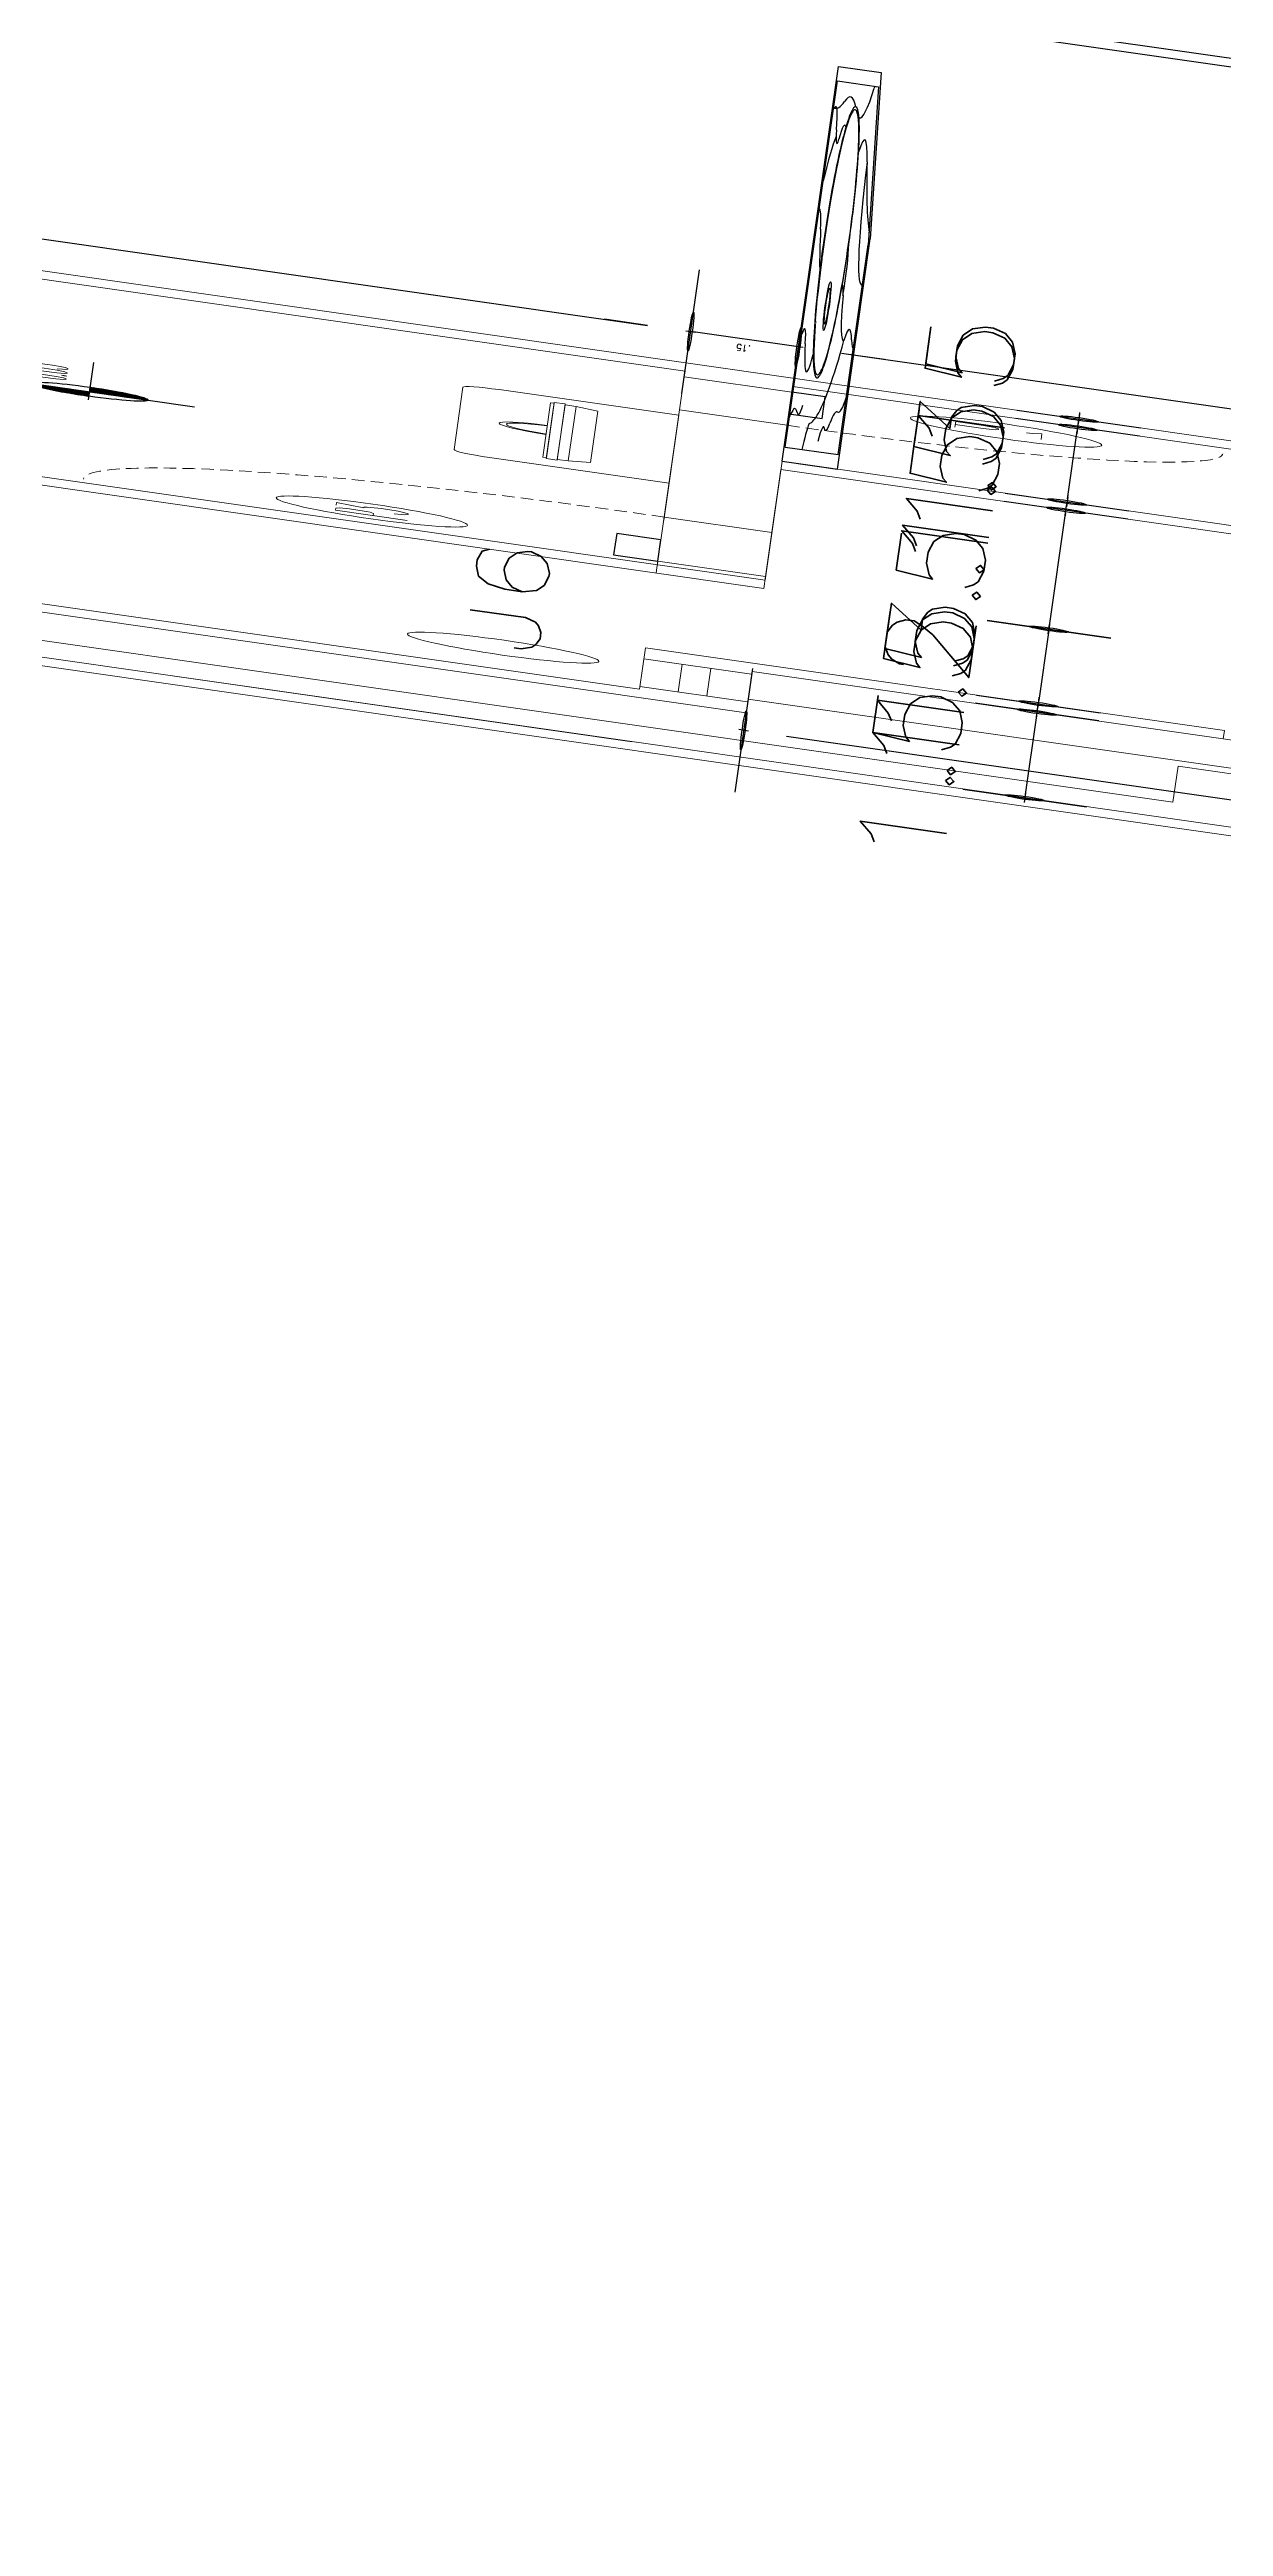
# Model space of a CAD drawing. Header units: millimetres. Extents: x -361192058 to 101130107379, y -14071650034 to 19218552450.
# Drawn here: x -131885 to -131788.9, y 44821.1 to 45024 of the extents above; entities that cross this region are included whole.
import ezdxf
from ezdxf.enums import TextEntityAlignment as Align

# ---------------------------------------------------------------- set-up
doc = ezdxf.new("R2010")
doc.units = ezdxf.units.MM
doc.header["$LTSCALE"] = 0.5
doc.linetypes.add('HIDDEN2', pattern=[0.1875, 0.125, -0.0625])
for name, color, linetype in [('02', 2, 'Continuous'), ('ARCO', 7, 'HIDDEN2'), ('DIVERSOS', 4, 'Continuous'), ('ESQUADRIA', 3, 'Continuous'), ('ESQUADRIAS', 3, 'Continuous'), ('MOBIL-I', 251, 'Continuous'), ('parede', 2, 'Continuous'), ('PISO', 8, 'Continuous'), ('TXT_0', 7, 'Continuous'), ('TXT_1', 3, 'Continuous')]:
    doc.layers.add(name, color=color, linetype=linetype)
doc.styles.add('ADITIVOCAD', font='ROMANS.shx')
doc.styles.get("Standard").update_dxf_attribs({"font": 'txt.shx', "height": 0.12})
doc.dimstyles.new('ESCALA50', dxfattribs={"dimtxt": 0.1, "dimasz": 0.06, "dimexe": 0.18, "dimexo": 0.06, "dimgap": 0.1, "dimtad": 1, "dimzin": 4, "dimdsep": 46, "dimtxsty": 'Standard', "dimblk1": 'BOLA', "dimblk2": 'BOLA', "dimsah": 1, "dimcen": -0.06, "dimse1": 1, "dimse2": 1, "dimclrd": 7, "dimclrt": 3, "dimadec": 0, "dimazin": 0, "dimtfac": 1, "dimtix": 1, "dimtmove": 0, "dimatfit": 3, "dimldrblk": 'BOLA', "dimfxl": 0, "dimtolj": 1, "dimtzin": 4, "dimarcsym": 0})
picture_1 = doc.add_image_def('image2.jpg', size_in_pixel=(290, 928))

# ---------------------------------------------------------------- blocks, each defined once
blk = doc.blocks.new('ADC_PE_AB1')
blk.add_lwpolyline([(0, -0.03), (1, -0.03), (1, 0), (0, 0)], close=True)
at = {"flags": 8}
blk.add_attdef('$PORTA', text='', height=0.09, dxfattribs=at).set_placement((0.5, -0.1569), align=Align.MIDDLE)
blk = doc.blocks.new('ADC_LAV_05')
for p, q in [((0, 0), (0, 0.55)), ((0, 0.55), (0.7704, 0.55)), ((0.7704, 0.55), (1, 0.3206)), ((0.02, 0.53), (0.7621, 0.53)), ((0.02, 0.02), (0.02, 0.53)), ((0.7621, 0.53), (0.98, 0.3123)), ((0.98, 0.02), (0.98, 0.3123)), ((1, 0), (1, 0.3206)), ((0, 0), (1, 0)), ((0.02, 0.02), (0.98, 0.02))]:
    blk.add_line(p, q)
for points in [[(0.4062, 0.1206, 0.083485), (0.4944, 0.1354, 0.090959), (0.566, 0.1759, 0.104004), (0.6157, 0.239, 0.115577), (0.6322, 0.3095, 0.115577), (0.6157, 0.38, 0.104004), (0.566, 0.443, 0.090959), (0.4944, 0.4835, 0.083485), (0.4062, 0.4983, 0.083485), (0.3179, 0.4835, 0.090959), (0.2463, 0.443, 0.104004), (0.1966, 0.38, 0.115577), (0.1801, 0.3095, 0.115577), (0.1966, 0.239, 0.104004), (0.2463, 0.1759, 0.090959), (0.3179, 0.1354, 0.083485)], [(0.4062, 0.1248, 0.083485), (0.493, 0.1394, 0.090959), (0.5633, 0.1791, 0.104004), (0.6119, 0.2408, 0.115577), (0.628, 0.3095, 0.115577), (0.6119, 0.3781, 0.104004), (0.5633, 0.4398, 0.090959), (0.493, 0.4795, 0.083485), (0.4062, 0.4941, 0.083485), (0.3193, 0.4795, 0.090959), (0.249, 0.4398, 0.104004), (0.2004, 0.3781, 0.115577), (0.1843, 0.3095, 0.115577), (0.2004, 0.2408, 0.104004), (0.249, 0.1791, 0.090959), (0.3193, 0.1394, 0.083485)]]:
    blk.add_lwpolyline(points, format="xyb", close=True)
for radius in [0.0339, 0.025]:
    blk.add_circle((0.4055, 0.2206), radius)
for centre, radius, start, end in [((0.4995, 0.9177), 0.4342, 269.3247, 295.8903), ((0.76, 0.3809), 0.1624, 113.3641, 115.8903), ((0.0559, 1.3962), 0.9039, 267.7229, 278.9638), ((0.0552, 0.402), 0.0926, 41.3487, 101.8141), ((0.2875, -0.0718), 0.5823, 78.2401, 98.9638), ((0.2201, 0.1636), 0.3026, 106.3243, 131.3792), ((0.1665, 0.4999), 0.0556, 221.3487, 297.4318), ((0.2605, 0.3465), 0.1245, 78.9955, 123.3333), ((0.6508, 0.2793), 0.1756, 56.1908, 116.2902), ((1.1381, 1.007), 0.7001, 236.1908, 255.5369), ((0.9639, 0.4778), 0.2217, 193.7216, 269.9715), ((0.0206, 0.2349), 0.1168, 49.9343, 90.2724), ((0.3586, 0.6369), 0.4085, 229.9343, 244.0853), ((0.5983, 0.255), 0.0641, 344.5869, 58.1135), ((0.6184, 0.1896), 0.0639, 49.2661, 86.8336), ((0.7799, 0.3241), 0.1475, 215.7175, 274.1895), ((0.0641, 0.1144), 0.0713, 44.7702, 118.1843), ((0.363, 0.8774), 0.8206, 280.1922, 301.4107), ((0.8604, 0.032), 0.1609, 66.126, 115.6626), ((0.9822, 0.3072), 0.1401, 246.126, 269.1113), ((0.2056, 0.2549), 0.1281, 224.7702, 306.3582), ((0.0957, -0.1456), 0.22, 78.1029, 106.3843), ((0.1688, 0.2014), 0.1346, 258.1029, 296.1994), ((0.3613, 0.8866), 0.83, 271.4321, 280.1922), ((0.8511, -0.2259), 0.3042, 87.8834, 109.2677), ((0.8722, 0.3475), 0.2696, 267.8834, 293.5615), ((-0.0155, 0.2328), 0.1744, 281.75, 286.3843), ((0.4585, -0.1421), 0.2131, 111.0015, 130.4729), ((0.6495, -0.0622), 0.1173, 74.3079, 124.9939), ((0.688, 0.2406), 0.19, 267.9474, 289.2677)]:
    blk.add_arc(centre, radius, start, end)
for points in [[(0.3035, 0.4779), (0.2965, 0.4664), (0.3178, 0.4833), (0.3049, 0.4731)], [(0.2433, 0.4404), (0.2513, 0.4271), (0.2584, 0.4524), (0.2647, 0.4406)], [(0.2584, 0.4524), (0.2647, 0.4406), (0.2777, 0.465), (0.2797, 0.4531)], [(0.2777, 0.465), (0.2797, 0.4531), (0.2886, 0.471), (0.2899, 0.4611)], [(0.2886, 0.471), (0.2899, 0.4611), (0.3035, 0.4779), (0.2965, 0.4664)], [(0.2049, 0.3949), (0.2213, 0.3828), (0.2176, 0.4133), (0.2336, 0.4041)], [(0.2176, 0.4133), (0.2336, 0.4041), (0.231, 0.4287), (0.2403, 0.4137)], [(0.231, 0.4287), (0.2403, 0.4137), (0.2433, 0.4404), (0.2513, 0.4271)], [(0.19, 0.3646), (0.2108, 0.3551), (0.1966, 0.38), (0.2152, 0.3688)], [(0.1966, 0.38), (0.2152, 0.3688), (0.2049, 0.3949), (0.2213, 0.3828)], [(0.1821, 0.3345), (0.2054, 0.3236), (0.1859, 0.352), (0.2075, 0.3406)], [(0.1859, 0.352), (0.2075, 0.3406), (0.19, 0.3646), (0.2108, 0.3551)], [(0.1801, 0.311), (0.2052, 0.3059), (0.1808, 0.324), (0.205, 0.3144)], [(0.1806, 0.2975), (0.2057, 0.2976), (0.1801, 0.311), (0.2052, 0.3059)], [(0.1808, 0.324), (0.205, 0.3144), (0.1821, 0.3345), (0.2054, 0.3236)], [(0.1813, 0.2898), (0.2072, 0.2867), (0.1806, 0.2975), (0.2057, 0.2976)], [(0.1847, 0.2717), (0.2109, 0.2698), (0.1816, 0.2882), (0.2076, 0.2844)], [(0.1894, 0.2561), (0.2133, 0.2622), (0.1847, 0.2717), (0.2109, 0.2698)], [(0.1979, 0.2364), (0.216, 0.2547), (0.1894, 0.2561), (0.2133, 0.2622)], [(0.2064, 0.2215), (0.2209, 0.2436), (0.1979, 0.2364), (0.216, 0.2547)], [(0.2176, 0.2056), (0.222, 0.2413), (0.2064, 0.2215), (0.2209, 0.2436)], [(0.2303, 0.1909), (0.2314, 0.2247), (0.2176, 0.2056), (0.222, 0.2413)], [(0.2433, 0.1785), (0.2403, 0.2118), (0.2303, 0.1909), (0.2314, 0.2247)], [(0.2571, 0.1674), (0.2482, 0.202), (0.2433, 0.1785), (0.2403, 0.2118)], [(0.2632, 0.1631), (0.2567, 0.1927), (0.2571, 0.1674), (0.2482, 0.202)], [(0.2742, 0.156), (0.2627, 0.1868), (0.2632, 0.1631), (0.2567, 0.1927)], [(0.2851, 0.1498), (0.2729, 0.1778), (0.2742, 0.156), (0.2627, 0.1868)], [(0.2956, 0.1445), (0.2839, 0.1687), (0.2851, 0.1498), (0.2729, 0.1778)], [(0.3256, 0.1339), (0.2928, 0.1613), (0.2956, 0.1445), (0.2839, 0.1687)], [(0.2966, 0.144), (0.3256, 0.1339), (0.2964, 0.1441), (0.3254, 0.133)], [(0.2964, 0.1441), (0.3254, 0.133), (0.3256, 0.1339), (0.3279, 0.1322)]]:
    blk.add_solid(points)
blk = doc.blocks.new('Adc_nivelpl')
h = blk.add_hatch()
h.set_pattern_fill('_U', color=256, scale=0.005, angle=45, style=0, double=1)
h.set_pattern_definition([(45, (-5.8772514, -3.5161936), (-0.003535534, 0.003535534), []), (135, (-5.8772514, -3.5161936), (-0.003535534, -0.003535534), [])])
h.paths.add_polyline_path([(0.1954, -0.0865, 0.414214), (0.0865, -0.1954), (0.1954, -0.1954)])
h.paths.add_polyline_path([(0.1954, -0.1954), (0.1954, -0.3043, 0.414214), (0.3043, -0.1954)])
for p, q in [((0.1954, 0), (0.1954, -0.3908)), ((0.8958, -0.1954), (0, -0.1954))]:
    blk.add_line(p, q)
blk.add_circle((0.1954, -0.1954), 0.1089)
at = {"flags": 8}
blk.add_attdef('NIVEL', (0.3642, -0.1501), '', height=0.1, dxfattribs=at)
blk = doc.blocks.new('BOLA')
for p, q in [((0, -1.435), (0, 1.435)), ((-1.435, 0), (1.435, 0))]:
    blk.add_line(p, q)
blk.add_circle((0, 0), 0.452)
blk = doc.blocks.new('*D1830')
at = {"layer": 'Defpoints', "color": 0, "lineweight": 30, "transparency": 16777216}
for p in [(5016.6876, 2388.6986), (5016.6876, 2384.2986), (5017.4052, 2384.2986)]:
    blk.add_point(p, dxfattribs=at)
at = {"layer": 'DIVERSOS', "color": 7, "lineweight": -2, "transparency": 16777216}
blk.add_line((5017.4052, 2388.6386), (5017.4052, 2384.3586), dxfattribs=at)
at = {"layer": 'DIVERSOS', "color": 7, "lineweight": -2, "transparency": 16777216, "xscale": 0.06, "yscale": 0.06, "zscale": 0.06}
for p, rotation in [((5017.4052, 2388.6986), 90), ((5017.4052, 2384.2986), 270)]:
    blk.add_blockref('BOLA', p, dxfattribs=dict(at, rotation=rotation))
at = {"layer": 'DIVERSOS', "color": 3, "lineweight": 18, "transparency": 16777216, "insert": (5017.2452, 2386.4986), "char_height": 0.12, "attachment_point": 5, "rotation": 90}
blk.add_mtext('\\A1;4.40', dxfattribs=at)
blk = doc.blocks.new('*D1790')
at = {"layer": 'Defpoints', "color": 0, "lineweight": 30, "transparency": 16777216}
for p in [(5014.9641, 2384.2986), (5017.4052, 2384.2986), (5016.6876, 2384.1486)]:
    blk.add_point(p, dxfattribs=at)
at = {"layer": 'DIVERSOS', "color": 7, "lineweight": -2, "transparency": 16777216}
for p, q in [((5017.4052, 2384.3586), (5017.4052, 2384.4186)), ((5017.4052, 2384.1486), (5017.4052, 2384.2986)), ((5017.4052, 2384.0886), (5017.4052, 2384.0286))]:
    blk.add_line(p, q, dxfattribs=at)
at = {"layer": 'DIVERSOS', "color": 7, "lineweight": -2, "transparency": 16777216, "xscale": 0.06, "yscale": 0.06, "zscale": 0.06}
for p, rotation in [((5017.4052, 2384.2986), 270), ((5017.4052, 2384.1486), 90)]:
    blk.add_blockref('BOLA', p, dxfattribs=dict(at, rotation=rotation))
at = {"layer": 'DIVERSOS', "color": 3, "lineweight": 18, "transparency": 16777216, "insert": (5017.2452, 2384.2236), "char_height": 0.12, "attachment_point": 5, "rotation": 90}
blk.add_mtext('\\A1;.15', dxfattribs=at)
blk = doc.blocks.new('*D1791')
at = {"layer": 'Defpoints', "color": 0, "lineweight": 30, "transparency": 16777216}
for p in [(5016.6876, 2384.1486), (5016.6876, 2381.7986), (5017.4052, 2381.7986)]:
    blk.add_point(p, dxfattribs=at)
at = {"layer": 'DIVERSOS', "color": 7, "lineweight": -2, "transparency": 16777216}
blk.add_line((5017.4052, 2384.0886), (5017.4052, 2381.8586), dxfattribs=at)
at = {"layer": 'DIVERSOS', "color": 7, "lineweight": -2, "transparency": 16777216, "xscale": 0.06, "yscale": 0.06, "zscale": 0.06}
for p, rotation in [((5017.4052, 2384.1486), 90), ((5017.4052, 2381.7986), 270)]:
    blk.add_blockref('BOLA', p, dxfattribs=dict(at, rotation=rotation))
at = {"layer": 'DIVERSOS', "color": 3, "lineweight": 18, "transparency": 16777216, "insert": (5017.2452, 2382.9736), "char_height": 0.12, "attachment_point": 5, "rotation": 90}
blk.add_mtext('\\A1;2.35', dxfattribs=at)
blk = doc.blocks.new('*D1848')
at = {"layer": 'Defpoints', "color": 0, "lineweight": 30, "transparency": 16777216}
for p in [(5009.9876, 2384.9486), (5011.5376, 2384.1486), (5009.9876, 2383.7516)]:
    blk.add_point(p, dxfattribs=at)
at = {"layer": 'DIVERSOS', "color": 7, "lineweight": -2, "transparency": 16777216}
blk.add_line((5011.4776, 2383.7516), (5010.0476, 2383.7516), dxfattribs=at)
at = {"layer": 'DIVERSOS', "color": 7, "lineweight": -2, "transparency": 16777216, "xscale": 0.06, "yscale": 0.06, "zscale": 0.06, "rotation": 180}
blk.add_blockref('BOLA', (5009.9876, 2383.7516), dxfattribs=at)
at = {"layer": 'DIVERSOS', "color": 7, "lineweight": -2, "transparency": 16777216, "xscale": 0.06, "yscale": 0.06, "zscale": 0.06}
blk.add_blockref('BOLA', (5011.5376, 2383.7516), dxfattribs=at)
at = {"layer": 'DIVERSOS', "color": 3, "lineweight": 18, "transparency": 16777216, "insert": (5010.7626, 2383.9116), "char_height": 0.12, "attachment_point": 5}
blk.add_mtext('\\A1;1.55', dxfattribs=at)
blk = doc.blocks.new('*D1849')
at = {"layer": 'Defpoints', "color": 0, "lineweight": 30, "transparency": 16777216}
for p in [(5011.5376, 2383.7516), (5011.6876, 2383.7516), (5011.6876, 2383.7516)]:
    blk.add_point(p, dxfattribs=at)
at = {"layer": 'DIVERSOS', "color": 7, "lineweight": -2, "transparency": 16777216}
for p, q in [((5011.4776, 2383.7516), (5011.4176, 2383.7516)), ((5011.5376, 2383.7516), (5011.6876, 2383.7516)), ((5011.7476, 2383.7516), (5011.8076, 2383.7516))]:
    blk.add_line(p, q, dxfattribs=at)
at = {"layer": 'DIVERSOS', "color": 7, "lineweight": -2, "transparency": 16777216, "xscale": 0.06, "yscale": 0.06, "zscale": 0.06}
blk.add_blockref('BOLA', (5011.5376, 2383.7516), dxfattribs=at)
at = {"layer": 'DIVERSOS', "color": 7, "lineweight": -2, "transparency": 16777216, "xscale": 0.06, "yscale": 0.06, "zscale": 0.06, "rotation": 180}
blk.add_blockref('BOLA', (5011.6876, 2383.7516), dxfattribs=at)
at = {"layer": 'DIVERSOS', "color": 3, "lineweight": 18, "transparency": 16777216, "insert": (5011.6126, 2383.9116), "char_height": 0.12, "attachment_point": 5}
blk.add_mtext('\\A1;.15', dxfattribs=at)
blk = doc.blocks.new('*D1796')
at = {"layer": 'Defpoints', "color": 0, "lineweight": 30, "transparency": 16777216}
for p in [(5011.6876, 2384.1486), (5013.0376, 2384.1486), (5011.6876, 2383.7516)]:
    blk.add_point(p, dxfattribs=at)
at = {"layer": 'DIVERSOS', "color": 7, "lineweight": -2, "transparency": 16777216}
blk.add_line((5012.9776, 2383.7516), (5011.7476, 2383.7516), dxfattribs=at)
at = {"layer": 'DIVERSOS', "color": 7, "lineweight": -2, "transparency": 16777216, "xscale": 0.06, "yscale": 0.06, "zscale": 0.06, "rotation": 180}
blk.add_blockref('BOLA', (5011.6876, 2383.7516), dxfattribs=at)
at = {"layer": 'DIVERSOS', "color": 7, "lineweight": -2, "transparency": 16777216, "xscale": 0.06, "yscale": 0.06, "zscale": 0.06}
blk.add_blockref('BOLA', (5013.0376, 2383.7516), dxfattribs=at)
at = {"layer": 'DIVERSOS', "color": 3, "lineweight": 18, "transparency": 16777216, "insert": (5012.3626, 2383.9116), "char_height": 0.12, "attachment_point": 5}
blk.add_mtext('\\A1;1.35', dxfattribs=at)
blk = doc.blocks.new('*D1850')
at = {"layer": 'Defpoints', "color": 0, "lineweight": 30, "transparency": 16777216}
for p in [(5013.0376, 2384.1486), (5015.1876, 2384.1486), (5015.1876, 2383.7516)]:
    blk.add_point(p, dxfattribs=at)
at = {"layer": 'DIVERSOS', "color": 7, "lineweight": -2, "transparency": 16777216}
blk.add_line((5013.0976, 2383.7516), (5015.1276, 2383.7516), dxfattribs=at)
at = {"layer": 'DIVERSOS', "color": 7, "lineweight": -2, "transparency": 16777216, "xscale": 0.06, "yscale": 0.06, "zscale": 0.06, "rotation": 180}
blk.add_blockref('BOLA', (5013.0376, 2383.7516), dxfattribs=at)
at = {"layer": 'DIVERSOS', "color": 7, "lineweight": -2, "transparency": 16777216, "xscale": 0.06, "yscale": 0.06, "zscale": 0.06}
blk.add_blockref('BOLA', (5015.1876, 2383.7516), dxfattribs=at)
at = {"layer": 'DIVERSOS', "color": 3, "lineweight": 18, "transparency": 16777216, "insert": (5014.1126, 2383.9116), "char_height": 0.12, "attachment_point": 5}
blk.add_mtext('\\A1;2.15', dxfattribs=at)
blk = doc.blocks.new('*D1852')
at = {"layer": 'Defpoints', "color": 0, "lineweight": 30, "transparency": 16777216}
for p in [(5010.4713, 2384.1486), (5011.5376, 2384.1486), (5011.5376, 2377.9986)]:
    blk.add_point(p, dxfattribs=at)
at = {"layer": 'DIVERSOS', "color": 7, "lineweight": -2, "transparency": 16777216}
blk.add_line((5010.4713, 2378.0586), (5010.4713, 2384.0886), dxfattribs=at)
at = {"layer": 'DIVERSOS', "color": 7, "lineweight": -2, "transparency": 16777216, "xscale": 0.06, "yscale": 0.06, "zscale": 0.06}
for p, rotation in [((5010.4713, 2384.1486), 90), ((5010.4713, 2377.9986), 270)]:
    blk.add_blockref('BOLA', p, dxfattribs=dict(at, rotation=rotation))
at = {"layer": 'DIVERSOS', "color": 3, "lineweight": 18, "transparency": 16777216, "insert": (5010.3113, 2381.0736), "char_height": 0.12, "attachment_point": 5, "rotation": 90}
blk.add_mtext('\\A1;6.15', dxfattribs=at)
blk = doc.blocks.new('*D1806')
at = {"layer": '02', "color": 7, "lineweight": -2, "transparency": 16777216}
blk.add_line((5015.3976, 2383.7516), (5016.6276, 2383.7516), dxfattribs=at)
at = {"layer": 'Defpoints', "color": 0, "lineweight": 30, "transparency": 16777216}
for p in [(5016.6876, 2383.7516), (5015.3376, 2381.8339), (5016.6876, 2381.8339)]:
    blk.add_point(p, dxfattribs=at)
at = {"layer": '02', "color": 7, "lineweight": -2, "transparency": 16777216, "xscale": 0.06, "yscale": 0.06, "zscale": 0.06, "rotation": 180}
blk.add_blockref('BOLA', (5015.3376, 2383.7516), dxfattribs=at)
at = {"layer": '02', "color": 7, "lineweight": -2, "transparency": 16777216, "xscale": 0.06, "yscale": 0.06, "zscale": 0.06}
blk.add_blockref('BOLA', (5016.6876, 2383.7516), dxfattribs=at)
at = {"layer": '02', "color": 3, "transparency": 16777216, "insert": (5016.0126, 2383.9116), "char_height": 0.12, "attachment_point": 5}
blk.add_mtext('\\A1;1.35', dxfattribs=at)
blk = doc.blocks.new('*D1807')
at = {"layer": '02', "color": 7, "lineweight": -2, "transparency": 16777216}
for p, q in [((5015.1276, 2383.7516), (5015.0676, 2383.7516)), ((5015.1876, 2383.7516), (5015.3376, 2383.7516)), ((5015.3976, 2383.7516), (5015.4576, 2383.7516))]:
    blk.add_line(p, q, dxfattribs=at)
at = {"layer": 'Defpoints', "color": 0, "lineweight": 30, "transparency": 16777216}
for p in [(5015.1876, 2383.7516), (5015.3376, 2383.7516), (5015.3376, 2383.7516)]:
    blk.add_point(p, dxfattribs=at)
at = {"layer": '02', "color": 7, "lineweight": -2, "transparency": 16777216, "xscale": 0.06, "yscale": 0.06, "zscale": 0.06}
blk.add_blockref('BOLA', (5015.1876, 2383.7516), dxfattribs=at)
at = {"layer": '02', "color": 7, "lineweight": -2, "transparency": 16777216, "xscale": 0.06, "yscale": 0.06, "zscale": 0.06, "rotation": 180}
blk.add_blockref('BOLA', (5015.3376, 2383.7516), dxfattribs=at)
at = {"layer": '02', "color": 3, "transparency": 16777216, "insert": (5015.2626, 2383.9116), "char_height": 0.12, "attachment_point": 5}
blk.add_mtext('\\A1;.15', dxfattribs=at)
blk = doc.blocks.new('*D1808')
at = {"layer": '02', "color": 7, "lineweight": -2, "transparency": 16777216}
for p, q in [((5016.6276, 2383.7516), (5016.5676, 2383.7516)), ((5016.6876, 2383.7516), (5016.8376, 2383.7516)), ((5016.8976, 2383.7516), (5016.9576, 2383.7516))]:
    blk.add_line(p, q, dxfattribs=at)
at = {"layer": 'Defpoints', "color": 0, "lineweight": 30, "transparency": 16777216}
for p in [(5016.6876, 2383.7516), (5016.8376, 2383.7516), (5016.8376, 2383.7516)]:
    blk.add_point(p, dxfattribs=at)
at = {"layer": '02', "color": 7, "lineweight": -2, "transparency": 16777216, "xscale": 0.06, "yscale": 0.06, "zscale": 0.06}
blk.add_blockref('BOLA', (5016.6876, 2383.7516), dxfattribs=at)
at = {"layer": '02', "color": 7, "lineweight": -2, "transparency": 16777216, "xscale": 0.06, "yscale": 0.06, "zscale": 0.06, "rotation": 180}
blk.add_blockref('BOLA', (5016.8376, 2383.7516), dxfattribs=at)
at = {"layer": '02', "color": 3, "transparency": 16777216, "insert": (5016.7626, 2383.9116), "char_height": 0.12, "attachment_point": 5}
blk.add_mtext('\\A1;.15', dxfattribs=at)
blk = doc.blocks.new('APROVADO QUADRA 21.2 MBVII')
at = {"layer": '02', "color": 0, "lineweight": 30}
for p, q in [((5023.4679, 2392.3482), (5023.4679, 2362.3482)), ((5023.6179, 2392.3482), (5023.6179, 2362.3482))]:
    blk.add_line(p, q, dxfattribs=at)
at = {"layer": '02', "color": 8, "lineweight": 18}
blk.add_line((5010.2876, 2383.5486), (5010.2876, 2389.3486), dxfattribs=at)
at = {"layer": '02', "color": 2, "lineweight": 18}
for p, q in [((5010.7876, 2388.8486), (5010.7876, 2384.1486)), ((5010.9376, 2388.6986), (5010.9376, 2384.2986)), ((5013.0376, 2388.6986), (5013.0376, 2384.1486)), ((5013.1876, 2388.6986), (5013.1876, 2384.1486)), ((5016.6876, 2384.6886), (5016.6876, 2384.2986)), ((5016.6876, 2384.1486), (5016.6876, 2381.7986))]:
    blk.add_line(p, q, dxfattribs=at)
at = {"layer": '02', "color": 0, "lineweight": 18}
for p, q in [((5013.1876, 2388.6986), (5013.1876, 2384.1486)), ((5013.1876, 2384.1486), (5016.6876, 2384.1486))]:
    blk.add_line(p, q, dxfattribs=at)
at = {"layer": '02', "color": 7, "lineweight": 18}
for p, q in [((5010.987, 2384.2986), (5010.987, 2384.1486)), ((5011.487, 2384.2986), (5011.487, 2384.1486))]:
    blk.add_line(p, q, dxfattribs=at)
at = {"layer": 'ARCO', "lineweight": 18}
for centre, radius, start, end in [((5013.2506, 2384.2986), 0.8, 360, 90), ((5016.5876, 2384.1486), 0.6, 180, 270)]:
    blk.add_arc(centre, radius, start, end, dxfattribs=at)
at = {"layer": 'DIVERSOS', "lineweight": 18}
blk.add_line((5011.5376, 2381.4923), (5011.5376, 2383.4923), dxfattribs=at)
at = {"layer": 'ESQUADRIA', "lineweight": 18}
for p, q in [((5011.487, 2384.2453), (5010.987, 2384.2453)), ((5011.487, 2384.2053), (5010.987, 2384.2053))]:
    blk.add_line(p, q, dxfattribs=at)
at = {"layer": 'MOBIL-I', "lineweight": 18}
for p, q in [((5015.8399, 2384.5986), (5014.7121, 2384.5986)), ((5014.6621, 2384.5486), (5014.6621, 2384.2986)), ((5015.8899, 2384.5486), (5015.8899, 2384.2986)), ((5015.8899, 2384.2986), (5013.9853, 2384.2986))]:
    blk.add_line(p, q, dxfattribs=at)
for points in [[(5015.8039, 2384.4557), (5015.8039, 2384.471), (5014.7859, 2384.471), (5014.7859, 2384.4557)], [(5015.7886, 2384.471), (5015.7886, 2384.4761), (5014.8012, 2384.4761), (5014.8012, 2384.471)], [(5015.7886, 2384.4405), (5015.7886, 2384.4557), (5014.8012, 2384.4557), (5014.8012, 2384.4405)], [(5015.7581, 2384.4099), (5015.7886, 2384.4405), (5014.8012, 2384.4405), (5014.8317, 2384.4099)]]:
    blk.add_lwpolyline(points, close=True, dxfattribs=at)
for centre, radius, start, end in [((5014.7121, 2384.5486), 0.05, 90, 180), ((5015.8399, 2384.5486), 0.05, 0, 90), ((5015.2949, 2384.4557), 0.0865, 13.6117, 166.3883), ((5015.2949, 2384.4557), 0.0763, 15.4696, 164.5304)]:
    blk.add_arc(centre, radius, start, end, dxfattribs=at)
at = {"layer": 'parede', "lineweight": 18}
for p, q in [((5009.8376, 2366.9986), (5009.8376, 2391.9986)), ((5016.8376, 2391.9986), (5016.8376, 2366.9986)), ((5016.6876, 2388.6986), (5016.6876, 2384.6886)), ((5009.9876, 2384.2986), (5009.9876, 2387.8986)), ((5009.9876, 2367.4986), (5009.9876, 2384.9486)), ((5011.6876, 2384.2986), (5010.9376, 2384.2986)), ((5011.6876, 2383.4923), (5011.6876, 2384.2986)), ((5013.0876, 2384.2986), (5013.0376, 2384.2986)), ((5013.2506, 2384.2986), (5013.2506, 2384.1486)), ((5015.9876, 2384.2986), (5013.8876, 2384.2986)), ((5014.0506, 2384.2986), (5014.0506, 2384.1486)), ((5015.9876, 2384.2986), (5015.3376, 2384.2986)), ((5015.9876, 2384.2986), (5015.9876, 2384.1486)), ((5016.6876, 2384.2986), (5016.5876, 2384.2986)), ((5016.6876, 2384.2986), (5016.5876, 2384.2986)), ((5016.5876, 2384.2986), (5016.5876, 2384.1486)), ((5011.5376, 2384.1486), (5011.3876, 2384.1486)), ((5011.5376, 2384.1486), (5011.3876, 2384.1486)), ((5011.5376, 2383.4923), (5011.5376, 2384.1486)), ((5013.2506, 2384.1486), (5013.0376, 2384.1486)), ((5015.1876, 2384.1486), (5013.8876, 2384.1486)), ((5015.1876, 2384.1486), (5015.1876, 2381.6486)), ((5015.9876, 2384.1486), (5015.3376, 2384.1486)), ((5015.3376, 2384.1486), (5015.3376, 2381.7986)), ((5015.9876, 2384.1486), (5015.3376, 2384.1486)), ((5011.5376, 2383.4923), (5011.6876, 2383.4923))]:
    blk.add_line(p, q, dxfattribs=at)
for points in [[(5013.2006, 2384.2986), (5013.2506, 2384.2986), (5013.2506, 2384.1486), (5013.2006, 2384.1486)], [(5014.1006, 2384.2986), (5014.0506, 2384.2986), (5014.0506, 2384.1486), (5014.1006, 2384.1486)], [(5015.9876, 2384.1486), (5015.9876, 2384.1486), (5015.9876, 2384.2986), (5015.9876, 2384.2986)], [(5016.5876, 2384.1486), (5016.5876, 2384.1486), (5016.5876, 2384.2986), (5016.5876, 2384.2986)], [(5010.7876, 2384.1486), (5011.5376, 2384.1486), (5011.5376, 2383.4923)]]:
    blk.add_lwpolyline(points, dxfattribs=at)
at = {"layer": 'PISO', "lineweight": 18}
for p, q in [((5013.0876, 2384.2986), (5013.8876, 2384.2986)), ((5016.5876, 2384.2986), (5015.9876, 2384.2986)), ((5011.0376, 2384.1486), (5011.0376, 2377.3486)), ((5013.2506, 2384.1486), (5013.8876, 2384.1486)), ((5015.9876, 2384.1486), (5016.5876, 2384.1486)), ((5010.2876, 2383.5486), (5010.9376, 2383.5486)), ((5010.9376, 2383.5486), (5010.9376, 2377.2486))]:
    blk.add_line(p, q, dxfattribs=at)
for centre in [(5013.4076, 2384.6986), (5011.3273, 2384.4928), (5016.4307, 2383.8486)]:
    blk.add_circle(centre, 0.1333, dxfattribs=at)
at = {"layer": 'ESQUADRIAS', "lineweight": 18}
ref = blk.add_blockref('ADC_PE_AB1', (5013.2506, 2384.2986), dxfattribs=dict(at, xscale=0.8000000000001819, zscale=0.8000000000001819, rotation=90))
ref.add_attrib('$PORTA', 'P3', dxfattribs={"layer": 'TXT_1', "height": 0.1, "flags": 8}).set_placement((5013.4076, 2384.6986), align=Align.MIDDLE)
ref = blk.add_blockref('ADC_PE_AB1', (5016.5876, 2384.1486), dxfattribs=dict(at, xscale=0.599999999999909, zscale=0.599999999999909, rotation=269.9999999999999))
ref.add_attrib('$PORTA', 'P1', dxfattribs={"layer": 'TXT_1', "height": 0.1, "rotation": 270, "flags": 8}).set_placement((5016.4307, 2383.8486), align=Align.MIDDLE)
at = {"layer": 'MOBIL-I', "lineweight": 18, "rotation": 269.9999999999999}
blk.add_blockref('ADC_LAV_05', (5015.3376, 2384.1486), dxfattribs=at)
at = {"layer": 'TXT_0', "lineweight": 18}
ref = blk.add_blockref('Adc_nivelpl', (5014.6684, 2385.2541), dxfattribs=dict(at, xscale=0.75, yscale=0.75, zscale=0.75))
ref.add_attrib('NIVEL', '0.05', (5014.9416, 2385.1416), dxfattribs={"height": 0.075, "style": 'ADITIVOCAD', "flags": 8})
at = {"color": 0, "lineweight": 13, "flags": 8}
for p in [(4700.7247, 2280.1125), (4699.5738, 2277.8964), (4702.3546, 2276.195), (4703.6722, 2274.085), (4699.8445, 2272.2194), (4703.0488, 2270.137), (4703.0877, 2267.9803), (4700.6523, 2261.5216), (4700.7007, 2257.1593)]:
    blk.add_attdef('NIVEL', p, '', height=0.075, dxfattribs=at)
for rotation, width, p in [(90, 0.8, (4700.8205, 2275.7521)), (270, 0.6, (4703.8437, 2274.9021)), (90, 0.8, (4701.5575, 2268.5021)), (180, 0.6, (4651.1817, 2236.1931))]:
    blk.add_attdef('$PORTA', text='', height=0.09, rotation=rotation, dxfattribs=dict(at, width=width)).set_placement(p, align=Align.MIDDLE)
for p in [(4654.176, 2240.463), (4648.499, 2240.1923), (4637.8012, 2239.3845), (4633.4388, 2239.3361), (4656.3921, 2239.3121), (4652.4746, 2237.6822), (4646.4166, 2236.988), (4644.2598, 2236.9491), (4650.3646, 2236.3646)]:
    blk.add_attdef('NIVEL', p, '', height=0.075, rotation=270, dxfattribs=at)
at = {"color": 0, "lineweight": 13, "width": 0.8, "flags": 8}
for p in [(4652.0317, 2239.2163), (4644.7817, 2238.4793)]:
    blk.add_attdef('$PORTA', text='', height=0.09, dxfattribs=at).set_placement(p, align=Align.MIDDLE)
at = {"layer": 'DIVERSOS', "lineweight": 18, "insert": (5011.241, 2384.5453), "char_height": 0.10106, "width": 0.373078, "attachment_point": 1}
blk.add_mtext('{\\C3;J6}', dxfattribs=at)
at = {"layer": '02', "color": 6}
for base, p1, p2, picture, middle in [((5015.3376, 2383.7516), (5015.1876, 2383.7516), (5015.3376, 2383.7516), '*D1807', (5015.2626, 2383.9116)), ((5016.6876, 2383.7516), (5015.3376, 2381.8339), (5016.6876, 2381.8339), '*D1806', (5016.0126, 2383.9116)), ((5016.8376, 2383.7516), (5016.6876, 2383.7516), (5016.8376, 2383.7516), '*D1808', (5016.7626, 2383.9116))]:
    dim = blk.add_linear_dim(base=base, p1=p1, p2=p2, dimstyle='ESCALA50', override={"dimfxl": 0.18}, dxfattribs=at)
    dim.commit()
    dim.dimension.update_dxf_attribs({"geometry": picture, "text_midpoint": middle})
at = {"layer": 'DIVERSOS', "lineweight": 18}
for base, p1, p2, picture, middle in [((5017.4052, 2384.2986), (5016.6876, 2388.6986), (5016.6876, 2384.2986), '*D1830', (5017.2452, 2386.4986)), ((5017.4052, 2384.2986), (5016.6876, 2384.1486), (5014.9641, 2384.2986), '*D1790', (5017.2452, 2384.2236)), ((5010.4713, 2384.1486), (5011.5376, 2377.9986), (5011.5376, 2384.1486), '*D1852', (5010.3113, 2381.0736)), ((5017.4052, 2381.7986), (5016.6876, 2384.1486), (5016.6876, 2381.7986), '*D1791', (5017.2452, 2382.9736))]:
    dim = blk.add_linear_dim(base=base, p1=p1, p2=p2, angle=90, dimstyle='ESCALA50', dxfattribs=at)
    dim.commit()
    dim.dimension.update_dxf_attribs({"geometry": picture, "text_midpoint": middle})
for base, p1, p2, picture, middle in [((5009.9876, 2383.7516), (5011.5376, 2384.1486), (5009.9876, 2384.9486), '*D1848', (5010.7626, 2383.9116)), ((5011.6876, 2383.7516), (5013.0376, 2384.1486), (5011.6876, 2384.1486), '*D1796', (5012.3626, 2383.9116)), ((5015.1876, 2383.7516), (5013.0376, 2384.1486), (5015.1876, 2384.1486), '*D1850', (5014.1126, 2383.9116)), ((5011.6876, 2383.7516), (5011.5376, 2383.7516), (5011.6876, 2383.7516), '*D1849', (5011.6126, 2383.9116))]:
    dim = blk.add_linear_dim(base=base, p1=p1, p2=p2, dimstyle='ESCALA50', dxfattribs=at)
    dim.commit()
    dim.dimension.update_dxf_attribs({"geometry": picture, "text_midpoint": middle})
at = {"layer": '02', "color": 0, "lineweight": 30}
image = blk.add_image(picture_1, insert=(5042.653, 2352.0523), size_in_units=(16.4637, 52.6838), dxfattribs=at)
image.dxf.flags = 7

msp = doc.modelspace()

# ---------------------------------------------------------------- block references
at = {"layer": '02', "color": 0, "lineweight": 30, "xscale": -4.574818403918471, "yscale": -59.40450511825884, "zscale": 4.574818403918471, "rotation": 261.8606972171988}
msp.add_blockref('APROVADO QUADRA 21.2 MBVII', (5129.041, 2225.201), dxfattribs=at)

doc.saveas('drawing.dxf')
